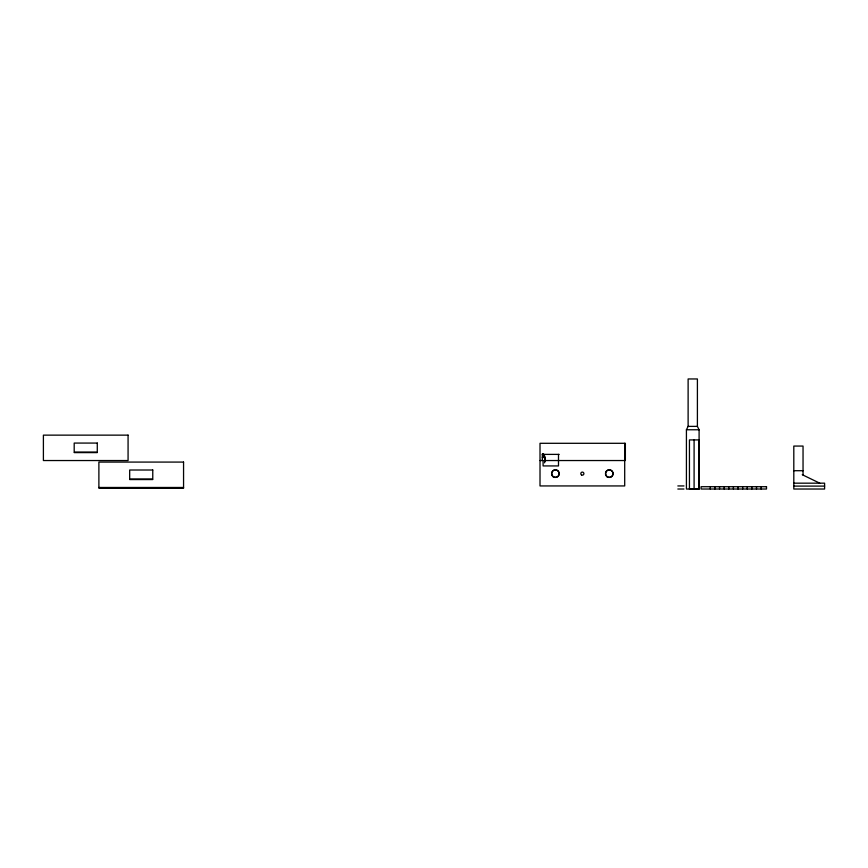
<?xml version="1.0" encoding="UTF-8"?>
<svg xmlns="http://www.w3.org/2000/svg" width="868" height="868" viewBox="0 0 868 868"><rect width="100%" height="100%" fill="white"/><g stroke="black" fill="none" stroke-linecap="round" stroke-linejoin="round"><path stroke-width="1.3" d="M686.425 429.769L688.118 426.383L688.118 378.958L697.405 378.958L697.405 426.383L699.098 429.769L699.098 489.042L686.425 489.042L686.425 429.769L699.098 429.769M688.118 426.383L697.405 426.383M74.192 452.608L97.281 452.608M542.326 454.387L559.166 454.387M542.326 457.458L544.637 457.458L544.637 462.85M540.015 460.539L543.097 460.539L543.097 465.932L558.493 465.932L558.493 454.387M544.052 460.539L624.7 460.539M793.808 470.706L803.041 470.706M129.679 479.559L152.768 479.559M793.808 483.172L824.6 483.172L824.6 489.02L793.808 489.02L793.808 446.065L803.041 446.065L803.041 474.709L802.271 474.709L819.75 483.172M677.832 485.939L683.984 485.939M793.808 486.102L824.6 486.102M98.887 487.48L183.56 487.48M677.832 489.02L683.984 489.02M698.924 489.02L689.442 489.02L689.442 439.913L698.924 439.913L698.968 489.042M543.574 453.997L545.31 457.458L545.31 461.505M542.901 453.997L544.637 457.458M761.127 486.709L761.127 489.02M756.505 486.709L756.505 489.02M751.883 486.709L751.883 489.02M747.261 486.709L747.261 489.02M742.65 486.709L742.65 489.02M738.028 486.709L738.028 489.02M733.406 486.709L733.406 489.02M728.794 486.709L728.794 489.02M724.172 486.709L724.172 489.02M719.55 486.709L719.55 489.02M714.939 486.709L714.939 489.02M710.317 486.709L710.317 489.02M694.096 439.913L694.096 489.02M625.372 460.539L625.372 443.298L540.015 443.298L540.015 485.939L624.7 485.939L624.7 443.298M542.999 453.997L542.999 456.308M542.326 453.997L542.326 460.539M128.073 435.139L43.4 435.139L43.4 460.539L128.073 460.539L128.073 435.139M97.281 443.071L74.192 443.071L74.192 452.076L97.281 452.076L97.281 443.071M183.56 462.08L98.887 462.08L98.887 488.25L183.56 488.25L183.56 462.08M152.768 470.011L129.679 470.011L129.679 479.017L152.768 479.017L152.768 470.011M766.509 486.709L701.084 486.709L701.084 489.02L766.509 489.02L766.509 486.709M581.538 474.937A1.541 1.541 0 0 0 583.893 473.678A1.541 1.541 0 0 0 581.636 472.268A1.541 1.541 0 0 0 581.538 474.937M553.198 476.782A3.852 3.852 0 0 0 559.242 473.971A3.852 3.852 0 0 0 553.795 470.141A3.852 3.852 0 0 0 553.198 476.782M607.036 476.738A3.852 3.852 0 0 0 613.123 474.026A3.852 3.852 0 0 0 607.73 470.109A3.852 3.852 0 0 0 607.036 476.738M553.285 476.651A3.7 3.7 0 0 0 559.09 473.95A3.7 3.7 0 0 0 553.86 470.272A3.7 3.7 0 0 0 553.285 476.651M607.123 476.619A3.7 3.7 0 0 0 612.971 474.015A3.7 3.7 0 0 0 607.795 470.25A3.7 3.7 0 0 0 607.123 476.619"/></g></svg>
